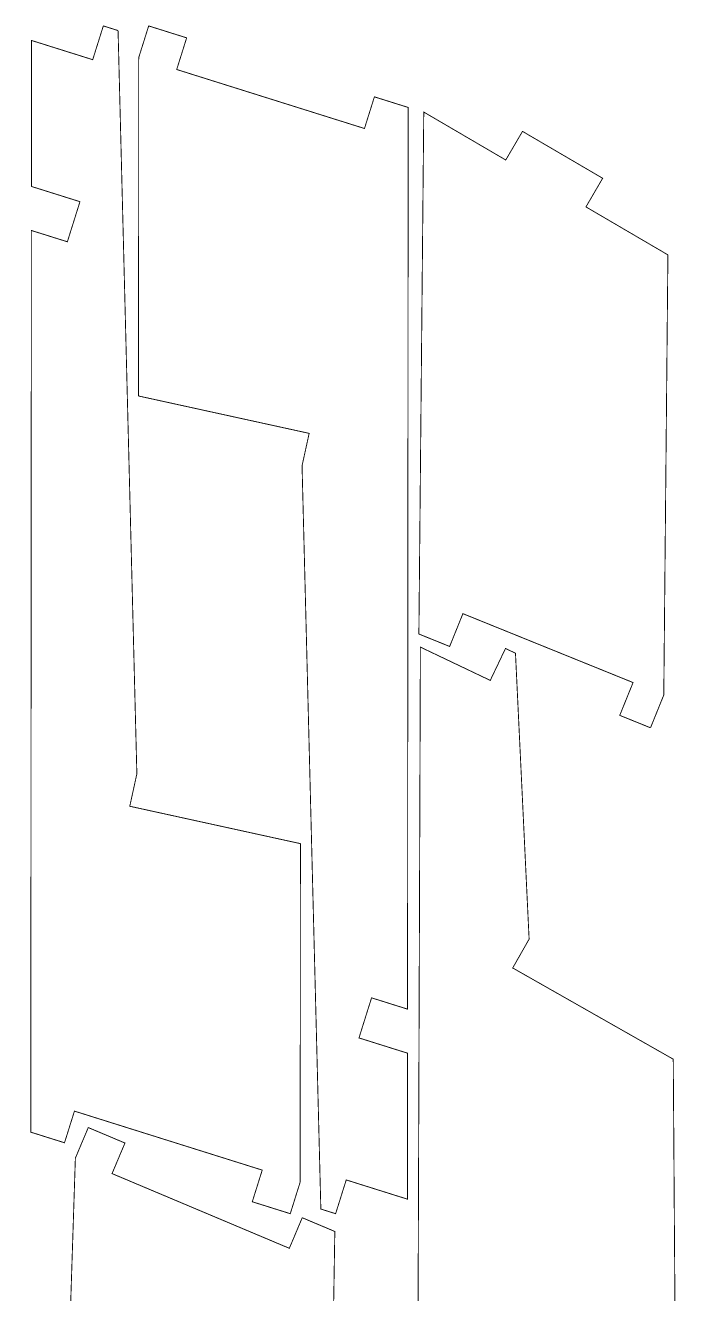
# Model space of a CAD drawing. Header units: metres. Extents: x 0 to 1595, y 0 to 995.
# Drawn here: x 1301 to 1595, y 421 to 995 of the extents above; entities that cross this region are included whole.
import ezdxf

# ---------------------------------------------------------------- set-up
doc = ezdxf.new("R2010")
doc.units = ezdxf.units.M

msp = doc.modelspace()

# ---------------------------------------------------------------- linework, layer by layer
for points in [[(1435.26, 122.559, 0, 0, 0), (1440.57, 449.515, 0, 0, 0), (1425.83, 455.728, 0, 0, 0), (1420.42, 457.554, 0, 0, 0), (1424.9, 471.865, 0, 0, 0), (1425.01, 624.865, 0, 0, 0), (1347.84, 641.768, 0, 0, 0), (1351.05, 656.421, 0, 0, 0), (1342.55, 992.474, 0, 0, 0), (1342.55, 992.474, 0, 0, 0), (1335.88, 994.571, 0, 0, 0), (1331.08, 979.307, 0, 0, 0), (1303.41, 987.997, 0, 0, 0), (1303.37, 921.997, 0, 0, 0), (1325.31, 915.104, 0, 0, 0), (1319.62, 896.978, 0, 0, 0), (1303.35, 902.086, 0, 0, 0), (1303.07, 494.415, 0, 0, 0), (1318.33, 489.621, 0, 0, 0), (1322.82, 503.931, 0, 0, 0), (1407.74, 477.258, 0, 0, 0), (1403.24, 462.949, 0, 0, 0), (1420.42, 457.554, 0, 0, 0), (1424.9, 471.865, 0, 0, 0), (1425.01, 624.865, 0, 0, 0), (1347.84, 641.768, 0, 0, 0), (1351.05, 656.421, 0, 0, 0), (1342.55, 992.474, 0, 0, 0), (1342.55, 992.474, 0, 0, 0), (1342.55, 992.474, 0.4, 0.4, 0), (1335.88, 994.571, 0.4, 0.4, 0), (1331.08, 979.307, 0.4, 0.4, 0), (1303.41, 987.997, 0.4, 0.4, 0), (1303.37, 921.997, 0.4, 0.4, 0), (1325.31, 915.104, 0.4, 0.4, 0), (1319.62, 896.978, 0.4, 0.4, 0), (1303.35, 902.086, 0.4, 0.4, 0), (1303.07, 494.415, 0.4, 0.4, 0), (1318.33, 489.621, 0.4, 0.4, 0), (1322.82, 503.931, 0.4, 0.4, 0), (1407.74, 477.258, 0.4, 0.4, 0), (1403.24, 462.949, 0.4, 0.4, 0), (1420.42, 457.554, 0.4, 0.4, 0), (1424.9, 471.865, 0.4, 0.4, 0), (1425.01, 624.865, 0.4, 0.4, 0), (1347.84, 641.768, 0.4, 0.4, 0), (1351.05, 656.421, 0.4, 0.4, 0), (1342.55, 992.474, 0.4, 0.4, 0), (1342.55, 992.474, 0.4, 0.4, 0), (1342.55, 992.474, 0, 0, 0), (1335.88, 994.571, 0, 0, 0), (1331.08, 979.307, 0, 0, 0), (1303.41, 987.997, 0, 0, 0), (1303.37, 921.997, 0, 0, 0), (1325.31, 915.104, 0, 0, 0), (1319.62, 896.978, 0, 0, 0), (1303.35, 902.086, 0, 0, 0), (1303.07, 494.415, 0, 0, 0), (1318.33, 489.621, 0, 0, 0), (1322.82, 503.931, 0, 0, 0), (1407.74, 477.258, 0, 0, 0), (1403.24, 462.949, 0, 0, 0), (1420.42, 457.554, 0, 0, 0), (1424.9, 471.865, 0, 0, 0), (1425.01, 624.865, 0, 0, 0), (1347.84, 641.768, 0, 0, 0), (1351.05, 656.421, 0, 0, 0), (1342.55, 992.474, 0, 0, 0), (1342.55, 992.474, 0, 0, 0), (1335.88, 994.571, 0, 0, 0), (1331.08, 979.307, 0, 0, 0), (1303.41, 987.997, 0, 0, 0), (1303.37, 921.997, 0, 0, 0), (1325.31, 915.104, 0, 0, 0), (1319.62, 896.978, 0, 0, 0), (1303.35, 902.086, 0, 0, 0), (1303.07, 494.415, 0, 0, 0), (1318.33, 489.621, 0, 0, 0), (1322.82, 503.931, 0, 0, 0), (1407.74, 477.258, 0, 0, 0), (1403.24, 462.949, 0, 0, 0), (1420.42, 457.554, 0, 0, 0), (1425.83, 455.728, 0, 0, 0), (1420, 441.904, 0, 0, 0), (1339.83, 475.682, 0, 0, 0), (1345.66, 489.506, 0, 0, 0), (1329.07, 496.494, 0, 0, 0), (1323.24, 482.671, 0, 0, 0), (1317.73, 312.461, 0, 0, 0)], [(1435.26, 122.559, 0, 0, 0), (1440.57, 449.515, 0, 0, 0), (1440.93, 457.554, 0, 0, 0), (1445.72, 472.818, 0, 0, 0), (1473.39, 464.128, 0, 0, 0), (1473.43, 530.128, 0, 0, 0), (1451.49, 537.021, 0, 0, 0), (1457.18, 555.147, 0, 0, 0), (1473.44, 550.039, 0, 0, 0), (1473.47, 581.556, 0, 0, 0), (1473.47, 581.556, 0, 0, 0), (1473.74, 957.71, 0, 0, 0), (1458.47, 962.506, 0, 0, 0), (1453.97, 948.194, 0, 0, 0), (1369.07, 974.867, 0, 0, 0), (1373.56, 989.176, 0, 0, 0), (1356.39, 994.571, 0, 0, 0), (1351.89, 980.261, 0, 0, 0), (1351.79, 827.261, 0, 0, 0), (1428.96, 810.357, 0, 0, 0), (1425.75, 795.704, 0, 0, 0), (1434.25, 459.651, 0, 0, 0), (1440.93, 457.554, 0, 0, 0), (1445.72, 472.818, 0, 0, 0), (1473.39, 464.128, 0, 0, 0), (1473.43, 530.128, 0, 0, 0), (1451.49, 537.021, 0, 0, 0), (1457.18, 555.147, 0, 0, 0), (1473.44, 550.039, 0, 0, 0), (1473.47, 581.556, 0, 0, 0), (1473.47, 581.556, 0, 0, 0), (1473.47, 581.556, 0.4, 0.4, 0), (1473.74, 957.71, 0.4, 0.4, 0), (1458.47, 962.506, 0.4, 0.4, 0), (1453.97, 948.194, 0.4, 0.4, 0), (1369.07, 974.867, 0.4, 0.4, 0), (1373.56, 989.176, 0.4, 0.4, 0), (1356.39, 994.571, 0.4, 0.4, 0), (1351.89, 980.261, 0.4, 0.4, 0), (1351.79, 827.261, 0.4, 0.4, 0), (1428.96, 810.357, 0.4, 0.4, 0), (1425.75, 795.704, 0.4, 0.4, 0), (1434.25, 459.651, 0.4, 0.4, 0), (1440.93, 457.554, 0.4, 0.4, 0), (1445.72, 472.818, 0.4, 0.4, 0), (1473.39, 464.128, 0.4, 0.4, 0), (1473.43, 530.128, 0.4, 0.4, 0), (1451.49, 537.021, 0.4, 0.4, 0), (1457.18, 555.147, 0.4, 0.4, 0), (1473.44, 550.039, 0.4, 0.4, 0), (1473.47, 581.556, 0.4, 0.4, 0), (1473.47, 581.556, 0.4, 0.4, 0), (1473.47, 581.556, 0, 0, 0), (1473.74, 957.71, 0, 0, 0), (1458.47, 962.506, 0, 0, 0), (1453.97, 948.194, 0, 0, 0), (1369.07, 974.867, 0, 0, 0), (1373.56, 989.176, 0, 0, 0), (1356.39, 994.571, 0, 0, 0), (1351.89, 980.261, 0, 0, 0), (1351.79, 827.261, 0, 0, 0), (1428.96, 810.357, 0, 0, 0), (1425.75, 795.704, 0, 0, 0), (1434.25, 459.651, 0, 0, 0), (1440.93, 457.554, 0, 0, 0), (1445.72, 472.818, 0, 0, 0), (1473.39, 464.128, 0, 0, 0), (1473.43, 530.128, 0, 0, 0), (1451.49, 537.021, 0, 0, 0), (1457.18, 555.147, 0, 0, 0), (1473.44, 550.039, 0, 0, 0), (1473.47, 581.556, 0, 0, 0), (1473.47, 581.556, 0, 0, 0), (1473.74, 957.71, 0, 0, 0), (1480.79, 955.629, 0, 0, 0), (1478.58, 719.639, 0, 0, 0), (1492.49, 714.01, 0, 0, 0), (1498.49, 728.84, 0, 0, 0), (1575.43, 697.696, 0, 0, 0), (1569.42, 682.865, 0, 0, 0), (1583.32, 677.236, 0, 0, 0), (1583.32, 677.236, 0, 0, 0), (1589.33, 692.067, 0, 0, 0), (1591.19, 891.058, 0, 0, 0), (1554.13, 912.742, 0, 0, 0), (1561.69, 925.689, 0, 0, 0), (1525.44, 946.893, 0, 0, 0), (1517.86, 933.946, 0, 0, 0), (1480.79, 955.629, 0, 0, 0), (1478.58, 719.639, 0, 0, 0), (1492.49, 714.01, 0, 0, 0), (1498.49, 728.84, 0, 0, 0), (1575.43, 697.696, 0, 0, 0), (1569.42, 682.865, 0, 0, 0), (1583.32, 677.236, 0, 0, 0), (1583.32, 677.236, 0, 0, 0), (1583.32, 677.236, 0.4, 0.4, 0), (1589.33, 692.067, 0.4, 0.4, 0), (1591.19, 891.058, 0.4, 0.4, 0), (1554.13, 912.742, 0.4, 0.4, 0), (1561.69, 925.689, 0.4, 0.4, 0), (1525.44, 946.893, 0.4, 0.4, 0), (1517.86, 933.946, 0.4, 0.4, 0), (1480.79, 955.629, 0.4, 0.4, 0), (1478.58, 719.639, 0.4, 0.4, 0), (1492.49, 714.01, 0.4, 0.4, 0), (1498.49, 728.84, 0.4, 0.4, 0), (1575.43, 697.696, 0.4, 0.4, 0), (1569.42, 682.865, 0.4, 0.4, 0), (1583.32, 677.236, 0.4, 0.4, 0), (1583.32, 677.236, 0.4, 0.4, 0), (1583.32, 677.236, 0, 0, 0), (1589.33, 692.067, 0, 0, 0), (1591.19, 891.058, 0, 0, 0), (1554.13, 912.742, 0, 0, 0), (1561.69, 925.689, 0, 0, 0), (1525.44, 946.893, 0, 0, 0), (1517.86, 933.946, 0, 0, 0), (1480.79, 955.629, 0, 0, 0), (1478.58, 719.639, 0, 0, 0), (1492.49, 714.01, 0, 0, 0), (1498.49, 728.84, 0, 0, 0), (1575.43, 697.696, 0, 0, 0), (1569.42, 682.865, 0, 0, 0), (1583.32, 677.236, 0, 0, 0), (1583.32, 677.236, 0, 0, 0), (1589.33, 692.067, 0, 0, 0), (1591.19, 891.058, 0, 0, 0), (1554.13, 912.742, 0, 0, 0), (1561.69, 925.689, 0, 0, 0), (1525.44, 946.893, 0, 0, 0), (1517.86, 933.946, 0, 0, 0), (1480.79, 955.629, 0, 0, 0), (1478.58, 719.639, 0, 0, 0), (1479.26, 713.718, 0, 0, 0), (1478.07, 371.994, 0, 0, 0)], [(1594.94, 332.921, 0.4, 0.4, 0), (1593.61, 527.406, 0.4, 0.4, 0), (1521.01, 568.649, 0.4, 0.4, 0), (1528.43, 581.692, 0.4, 0.4, 0), (1522.26, 710.954, 0.4, 0.4, 0), (1517.75, 713.106, 0.4, 0.4, 0), (1510.86, 698.661, 0.4, 0.4, 0), (1479.26, 713.718, 0.4, 0.4, 0), (1478.07, 371.994, 0.4, 0.4, 0)], [(1435.26, 122.559, 0.4, 0.4, 0), (1440.57, 449.515, 0.4, 0.4, 0), (1425.83, 455.728, 0.4, 0.4, 0), (1420, 441.904, 0.4, 0.4, 0), (1339.83, 475.682, 0.4, 0.4, 0), (1345.66, 489.506, 0.4, 0.4, 0), (1329.07, 496.494, 0.4, 0.4, 0), (1323.24, 482.671, 0.4, 0.4, 0), (1317.73, 312.461, 0.4, 0.4, 0)]]:
    msp.add_lwpolyline(points, format="xyseb")

doc.saveas('drawing.dxf')
